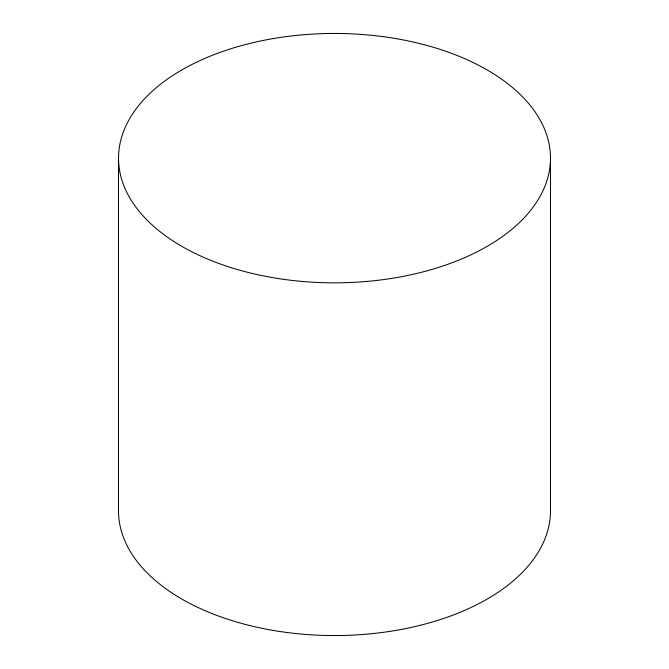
<?xml version="1.0" encoding="UTF-8"?>
<svg xmlns="http://www.w3.org/2000/svg" width="669" height="669" viewBox="0 0 669 669"><rect width="100%" height="100%" fill="white"/><g stroke="black" fill="none" stroke-linecap="round" stroke-linejoin="round"><path stroke-width="1" d="M550.487 158.152A215.987 124.702 0 0 1 226.507 266.137A215.987 124.702 0 0 1 226.507 50.158A215.987 124.702 0 0 1 550.487 158.152L550.487 510.848A215.987 124.702 0 0 1 334.5 635.55A215.987 124.702 0 0 1 118.513 510.848L118.513 158.152"/></g></svg>
